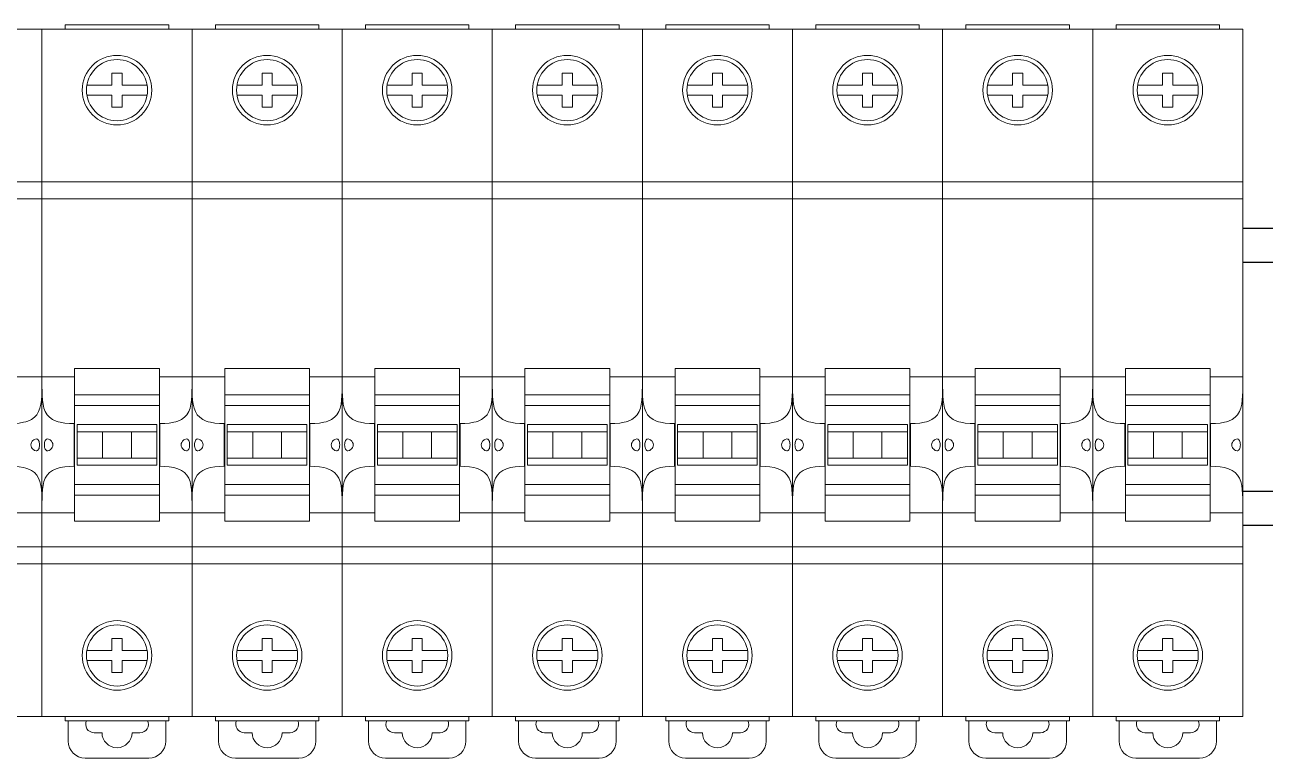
# Model space of a CAD drawing. Header units: millimetres. Extents: x -6000 to 26000, y -6000 to 26000.
# Drawn here: x 124.33 to 144.68, y -4927.49 to -4915.47 of the extents above; entities that cross this region are included whole.
import ezdxf

# ---------------------------------------------------------------- set-up
doc = ezdxf.new("R2010")
doc.units = ezdxf.units.MM
doc.header["$MEASUREMENT"] = 0
doc.layers.add('Чертеж и Рисунок_Ном._пера__21', color=7, linetype='Continuous', lineweight=30)
doc.layers.add('Чертеж и Рисунок_Ном._пера__7', color=7, linetype='Continuous', lineweight=15)

msp = doc.modelspace()

# ---------------------------------------------------------------- linework, layer by layer
at = {"layer": 'Чертеж и Рисунок_Ном._пера__21', "color": 7, "linetype": 'Continuous', "lineweight": 30}
for p, q in [((145.876, -4918.807), (144.312, -4918.807)), ((145.876, -4919.363), (144.312, -4919.363)), ((145.876, -4923.119), (144.312, -4923.119)), ((145.876, -4923.675), (144.312, -4923.675))]:
    msp.add_line(p, q, dxfattribs=at)
at = {"layer": 'Чертеж и Рисунок_Ном._пера__7', "color": 7, "linetype": 'Continuous', "lineweight": 15}
for p, q in [((124.615, -4915.54), (122.153, -4915.54)), ((124.615, -4926.807), (124.615, -4915.54)), ((124.615, -4926.807), (124.615, -4915.54)), ((127.077, -4915.54), (124.615, -4915.54)), ((124.998, -4915.47), (124.998, -4915.54)), ((124.998, -4915.47), (126.695, -4915.47)), ((126.695, -4915.47), (126.695, -4915.54)), ((127.077, -4926.807), (127.077, -4915.54)), ((127.077, -4926.807), (127.077, -4915.54)), ((129.539, -4915.54), (127.077, -4915.54)), ((127.46, -4915.47), (127.46, -4915.54)), ((127.46, -4915.47), (129.157, -4915.47)), ((129.157, -4915.47), (129.157, -4915.54)), ((129.539, -4926.807), (129.539, -4915.54)), ((129.539, -4926.807), (129.539, -4915.54)), ((132.001, -4915.54), (129.539, -4915.54)), ((129.922, -4915.47), (129.922, -4915.54)), ((129.922, -4915.47), (131.619, -4915.47)), ((131.619, -4915.47), (131.619, -4915.54)), ((132.001, -4926.807), (132.001, -4915.54)), ((132.001, -4926.807), (132.001, -4915.54)), ((134.463, -4915.54), (132.001, -4915.54)), ((132.384, -4915.47), (132.384, -4915.54)), ((132.384, -4915.47), (134.081, -4915.47)), ((134.081, -4915.47), (134.081, -4915.54)), ((134.463, -4926.807), (134.463, -4915.54)), ((134.463, -4926.807), (134.463, -4915.54)), ((136.925, -4915.54), (134.463, -4915.54)), ((134.846, -4915.47), (134.846, -4915.54)), ((134.846, -4915.47), (136.543, -4915.47)), ((136.543, -4915.47), (136.543, -4915.54)), ((136.925, -4926.807), (136.925, -4915.54)), ((136.925, -4926.807), (136.925, -4915.54)), ((139.387, -4915.54), (136.925, -4915.54)), ((137.308, -4915.47), (137.308, -4915.54)), ((137.308, -4915.47), (139.005, -4915.47)), ((139.005, -4915.47), (139.005, -4915.54)), ((139.387, -4926.807), (139.387, -4915.54)), ((139.387, -4926.807), (139.387, -4915.54)), ((141.85, -4915.54), (139.387, -4915.54)), ((139.77, -4915.47), (139.77, -4915.54)), ((139.77, -4915.47), (141.467, -4915.47)), ((141.467, -4915.47), (141.467, -4915.54)), ((141.85, -4926.807), (141.85, -4915.54)), ((141.85, -4926.807), (141.85, -4915.54)), ((144.312, -4915.54), (141.85, -4915.54)), ((142.232, -4915.47), (142.232, -4915.54)), ((142.232, -4915.47), (143.929, -4915.47)), ((143.929, -4915.47), (143.929, -4915.54)), ((144.312, -4926.807), (144.312, -4915.54)), ((125.763, -4916.458), (125.763, -4916.263)), ((125.763, -4916.263), (125.93, -4916.263)), ((125.93, -4916.263), (125.93, -4916.458)), ((128.225, -4916.458), (128.225, -4916.263)), ((128.225, -4916.263), (128.392, -4916.263)), ((128.392, -4916.263), (128.392, -4916.458)), ((130.687, -4916.458), (130.687, -4916.263)), ((130.687, -4916.263), (130.854, -4916.263)), ((130.854, -4916.263), (130.854, -4916.458)), ((133.149, -4916.458), (133.149, -4916.263)), ((133.149, -4916.263), (133.316, -4916.263)), ((133.316, -4916.263), (133.316, -4916.458)), ((135.611, -4916.458), (135.611, -4916.263)), ((135.611, -4916.263), (135.778, -4916.263)), ((135.778, -4916.263), (135.778, -4916.458)), ((138.073, -4916.458), (138.073, -4916.263)), ((138.073, -4916.263), (138.24, -4916.263)), ((138.24, -4916.263), (138.24, -4916.458)), ((140.535, -4916.458), (140.535, -4916.263)), ((140.535, -4916.263), (140.702, -4916.263)), ((140.702, -4916.263), (140.702, -4916.458)), ((142.997, -4916.458), (142.997, -4916.263)), ((142.997, -4916.263), (143.164, -4916.263)), ((143.164, -4916.263), (143.164, -4916.458)), ((125.763, -4916.458), (125.352, -4916.458)), ((125.93, -4916.458), (126.34, -4916.458)), ((128.225, -4916.458), (127.814, -4916.458)), ((128.392, -4916.458), (128.802, -4916.458)), ((130.687, -4916.458), (130.276, -4916.458)), ((130.854, -4916.458), (131.264, -4916.458)), ((133.149, -4916.458), (132.739, -4916.458)), ((133.316, -4916.458), (133.726, -4916.458)), ((135.611, -4916.458), (135.201, -4916.458)), ((135.778, -4916.458), (136.188, -4916.458)), ((138.073, -4916.458), (137.663, -4916.458)), ((138.24, -4916.458), (138.65, -4916.458)), ((140.535, -4916.458), (140.125, -4916.458)), ((140.702, -4916.458), (141.112, -4916.458)), ((142.997, -4916.458), (142.587, -4916.458)), ((143.164, -4916.458), (143.574, -4916.458)), ((125.763, -4916.625), (125.352, -4916.625)), ((125.763, -4916.82), (125.763, -4916.625)), ((125.93, -4916.625), (125.93, -4916.82)), ((125.93, -4916.625), (126.34, -4916.625)), ((128.225, -4916.625), (127.814, -4916.625)), ((128.225, -4916.82), (128.225, -4916.625)), ((128.392, -4916.625), (128.392, -4916.82)), ((128.392, -4916.625), (128.802, -4916.625)), ((130.687, -4916.625), (130.276, -4916.625)), ((130.687, -4916.82), (130.687, -4916.625)), ((130.854, -4916.625), (130.854, -4916.82)), ((130.854, -4916.625), (131.264, -4916.625)), ((133.149, -4916.625), (132.739, -4916.625)), ((133.149, -4916.82), (133.149, -4916.625)), ((133.316, -4916.625), (133.316, -4916.82)), ((133.316, -4916.625), (133.726, -4916.625)), ((135.611, -4916.625), (135.201, -4916.625)), ((135.611, -4916.82), (135.611, -4916.625)), ((135.778, -4916.625), (135.778, -4916.82)), ((135.778, -4916.625), (136.188, -4916.625)), ((138.073, -4916.625), (137.663, -4916.625)), ((138.073, -4916.82), (138.073, -4916.625)), ((138.24, -4916.625), (138.24, -4916.82)), ((138.24, -4916.625), (138.65, -4916.625)), ((140.535, -4916.625), (140.125, -4916.625)), ((140.535, -4916.82), (140.535, -4916.625)), ((140.702, -4916.625), (140.702, -4916.82)), ((140.702, -4916.625), (141.112, -4916.625)), ((142.997, -4916.625), (142.587, -4916.625)), ((142.997, -4916.82), (142.997, -4916.625)), ((143.164, -4916.625), (143.164, -4916.82)), ((143.164, -4916.625), (143.574, -4916.625)), ((125.93, -4916.82), (125.763, -4916.82)), ((128.392, -4916.82), (128.225, -4916.82)), ((130.854, -4916.82), (130.687, -4916.82)), ((133.316, -4916.82), (133.149, -4916.82)), ((135.778, -4916.82), (135.611, -4916.82)), ((138.24, -4916.82), (138.073, -4916.82)), ((140.702, -4916.82), (140.535, -4916.82)), ((143.164, -4916.82), (142.997, -4916.82)), ((122.153, -4918.044), (124.615, -4918.044)), ((124.615, -4918.044), (127.077, -4918.044)), ((127.077, -4918.044), (129.539, -4918.044)), ((129.539, -4918.044), (132.001, -4918.044)), ((132.001, -4918.044), (134.463, -4918.044)), ((134.463, -4918.044), (136.925, -4918.044)), ((136.925, -4918.044), (139.387, -4918.044)), ((139.387, -4918.044), (141.85, -4918.044)), ((141.85, -4918.044), (144.312, -4918.044)), ((124.615, -4918.322), (122.153, -4918.322)), ((127.077, -4918.322), (124.615, -4918.322)), ((129.539, -4918.322), (127.077, -4918.322)), ((132.001, -4918.322), (129.539, -4918.322)), ((134.463, -4918.322), (132.001, -4918.322)), ((136.925, -4918.322), (134.463, -4918.322)), ((139.387, -4918.322), (136.925, -4918.322)), ((141.85, -4918.322), (139.387, -4918.322)), ((144.312, -4918.322), (141.85, -4918.322)), ((124.08, -4921.241), (124.615, -4921.241)), ((124.615, -4921.241), (125.151, -4921.241)), ((125.151, -4923.606), (125.151, -4921.103)), ((126.542, -4921.103), (125.151, -4921.103)), ((126.542, -4923.606), (126.542, -4921.103)), ((126.542, -4921.241), (127.077, -4921.241)), ((127.077, -4921.241), (127.613, -4921.241)), ((127.613, -4923.606), (127.613, -4921.103)), ((129.004, -4921.103), (127.613, -4921.103)), ((129.004, -4923.606), (129.004, -4921.103)), ((129.004, -4921.241), (129.539, -4921.241)), ((129.539, -4921.241), (130.075, -4921.241)), ((130.075, -4923.606), (130.075, -4921.103)), ((131.466, -4921.103), (130.075, -4921.103)), ((131.466, -4923.606), (131.466, -4921.103)), ((131.466, -4921.241), (132.001, -4921.241)), ((132.001, -4921.241), (132.537, -4921.241)), ((132.537, -4923.606), (132.537, -4921.103)), ((133.928, -4921.103), (132.537, -4921.103)), ((133.928, -4923.606), (133.928, -4921.103)), ((133.928, -4921.241), (134.463, -4921.241)), ((134.463, -4921.241), (134.999, -4921.241)), ((134.999, -4923.606), (134.999, -4921.103)), ((136.39, -4921.103), (134.999, -4921.103)), ((136.39, -4923.606), (136.39, -4921.103)), ((136.39, -4921.241), (136.925, -4921.241)), ((136.925, -4921.241), (137.461, -4921.241)), ((137.461, -4923.606), (137.461, -4921.103)), ((138.852, -4921.103), (137.461, -4921.103)), ((138.852, -4923.606), (138.852, -4921.103)), ((138.852, -4921.241), (139.387, -4921.241)), ((139.387, -4921.241), (139.923, -4921.241)), ((139.923, -4923.606), (139.923, -4921.103)), ((141.314, -4921.103), (139.923, -4921.103)), ((141.314, -4923.606), (141.314, -4921.103)), ((141.314, -4921.241), (141.85, -4921.241)), ((141.85, -4921.241), (142.385, -4921.241)), ((142.385, -4923.606), (142.385, -4921.103)), ((143.776, -4921.103), (142.385, -4921.103)), ((143.776, -4923.606), (143.776, -4921.103)), ((143.776, -4921.241), (144.312, -4921.241)), ((125.151, -4921.535), (126.542, -4921.535)), ((127.613, -4921.535), (129.004, -4921.535)), ((130.075, -4921.535), (131.466, -4921.535)), ((132.537, -4921.535), (133.928, -4921.535)), ((134.999, -4921.535), (136.39, -4921.535)), ((137.461, -4921.535), (138.852, -4921.535)), ((139.923, -4921.535), (141.314, -4921.535)), ((142.385, -4921.535), (143.776, -4921.535)), ((125.151, -4921.707), (126.542, -4921.707)), ((127.613, -4921.707), (129.004, -4921.707)), ((130.075, -4921.707), (131.466, -4921.707)), ((132.537, -4921.707), (133.928, -4921.707)), ((134.999, -4921.707), (136.39, -4921.707)), ((137.461, -4921.707), (138.852, -4921.707)), ((139.923, -4921.707), (141.314, -4921.707)), ((142.385, -4921.707), (143.776, -4921.707)), ((125.144, -4922.703), (125.144, -4922.006)), ((125.151, -4922.006), (125.144, -4922.006)), ((125.192, -4922.021), (125.192, -4922.139)), ((126.5, -4922.021), (125.192, -4922.021)), ((126.5, -4922.139), (126.5, -4922.021)), ((126.549, -4922.006), (126.542, -4922.006)), ((126.549, -4922.703), (126.549, -4922.006)), ((127.606, -4922.703), (127.606, -4922.006)), ((127.613, -4922.006), (127.606, -4922.006)), ((127.654, -4922.021), (127.654, -4922.139)), ((128.962, -4922.021), (127.654, -4922.021)), ((128.962, -4922.139), (128.962, -4922.021)), ((129.011, -4922.006), (129.004, -4922.006)), ((129.011, -4922.703), (129.011, -4922.006)), ((130.068, -4922.703), (130.068, -4922.006)), ((130.075, -4922.006), (130.068, -4922.006)), ((130.116, -4922.021), (130.116, -4922.139)), ((131.424, -4922.021), (130.116, -4922.021)), ((131.424, -4922.139), (131.424, -4922.021)), ((131.473, -4922.006), (131.466, -4922.006)), ((131.473, -4922.703), (131.473, -4922.006)), ((132.53, -4922.703), (132.53, -4922.006)), ((132.537, -4922.006), (132.53, -4922.006)), ((132.579, -4922.021), (132.579, -4922.139)), ((133.886, -4922.021), (132.579, -4922.021)), ((133.886, -4922.139), (133.886, -4922.021)), ((133.935, -4922.006), (133.928, -4922.006)), ((133.935, -4922.703), (133.935, -4922.006)), ((134.992, -4922.703), (134.992, -4922.006)), ((134.999, -4922.006), (134.992, -4922.006)), ((135.041, -4922.021), (135.041, -4922.139)), ((136.348, -4922.021), (135.041, -4922.021)), ((136.348, -4922.139), (136.348, -4922.021)), ((136.397, -4922.006), (136.39, -4922.006)), ((136.397, -4922.703), (136.397, -4922.006)), ((137.454, -4922.703), (137.454, -4922.006)), ((137.461, -4922.006), (137.454, -4922.006)), ((137.503, -4922.021), (137.503, -4922.139)), ((138.81, -4922.021), (137.503, -4922.021)), ((138.81, -4922.139), (138.81, -4922.021)), ((138.859, -4922.006), (138.852, -4922.006)), ((138.859, -4922.703), (138.859, -4922.006)), ((139.916, -4922.703), (139.916, -4922.006)), ((139.923, -4922.006), (139.916, -4922.006)), ((139.965, -4922.021), (139.965, -4922.139)), ((141.272, -4922.021), (139.965, -4922.021)), ((141.272, -4922.139), (141.272, -4922.021)), ((141.321, -4922.006), (141.314, -4922.006)), ((141.321, -4922.703), (141.321, -4922.006)), ((142.378, -4922.703), (142.378, -4922.006)), ((142.385, -4922.006), (142.378, -4922.006)), ((142.427, -4922.021), (142.427, -4922.139)), ((143.734, -4922.021), (142.427, -4922.021)), ((143.734, -4922.139), (143.734, -4922.021)), ((143.783, -4922.006), (143.776, -4922.006)), ((143.783, -4922.703), (143.783, -4922.006)), ((125.192, -4922.139), (125.192, -4922.688)), ((125.359, -4922.139), (125.192, -4922.139)), ((126.083, -4922.139), (125.359, -4922.139)), ((125.61, -4922.139), (125.61, -4922.57)), ((126.083, -4922.139), (126.082, -4922.57)), ((126.5, -4922.139), (126.083, -4922.139)), ((126.5, -4922.688), (126.5, -4922.139)), ((127.654, -4922.139), (127.654, -4922.688)), ((127.821, -4922.139), (127.654, -4922.139)), ((128.545, -4922.139), (127.821, -4922.139)), ((128.072, -4922.139), (128.072, -4922.57)), ((128.962, -4922.139), (128.545, -4922.139)), ((128.545, -4922.139), (128.545, -4922.57)), ((128.962, -4922.688), (128.962, -4922.139)), ((130.116, -4922.139), (130.116, -4922.688)), ((130.283, -4922.139), (130.116, -4922.139)), ((131.007, -4922.139), (130.283, -4922.139)), ((130.534, -4922.139), (130.534, -4922.57)), ((131.424, -4922.139), (131.007, -4922.139)), ((131.007, -4922.139), (131.007, -4922.57)), ((131.424, -4922.688), (131.424, -4922.139)), ((132.579, -4922.139), (132.579, -4922.688)), ((132.745, -4922.139), (132.579, -4922.139)), ((133.469, -4922.139), (132.745, -4922.139)), ((132.996, -4922.139), (132.996, -4922.57)), ((133.886, -4922.139), (133.469, -4922.139)), ((133.469, -4922.139), (133.469, -4922.57)), ((133.886, -4922.688), (133.886, -4922.139)), ((135.041, -4922.139), (135.041, -4922.688)), ((135.208, -4922.139), (135.041, -4922.139)), ((135.931, -4922.139), (135.208, -4922.139)), ((135.458, -4922.139), (135.458, -4922.57)), ((136.348, -4922.139), (135.931, -4922.139)), ((135.931, -4922.139), (135.931, -4922.57)), ((136.348, -4922.688), (136.348, -4922.139)), ((137.503, -4922.139), (137.503, -4922.688)), ((137.67, -4922.139), (137.503, -4922.139)), ((138.393, -4922.139), (137.67, -4922.139)), ((137.92, -4922.139), (137.92, -4922.57)), ((138.81, -4922.139), (138.393, -4922.139)), ((138.393, -4922.139), (138.393, -4922.57)), ((138.81, -4922.688), (138.81, -4922.139)), ((139.965, -4922.139), (139.965, -4922.688)), ((140.132, -4922.139), (139.965, -4922.139)), ((140.855, -4922.139), (140.132, -4922.139)), ((140.382, -4922.139), (140.382, -4922.57)), ((141.272, -4922.139), (140.855, -4922.139)), ((140.855, -4922.139), (140.855, -4922.57)), ((141.272, -4922.688), (141.272, -4922.139)), ((142.427, -4922.139), (142.427, -4922.688)), ((142.594, -4922.139), (142.427, -4922.139)), ((143.317, -4922.139), (142.594, -4922.139)), ((142.844, -4922.139), (142.844, -4922.57)), ((143.734, -4922.139), (143.317, -4922.139)), ((143.317, -4922.139), (143.317, -4922.57)), ((143.734, -4922.688), (143.734, -4922.139)), ((125.192, -4922.57), (126.5, -4922.57)), ((127.654, -4922.57), (128.962, -4922.57)), ((130.116, -4922.57), (131.424, -4922.57)), ((132.579, -4922.57), (133.886, -4922.57)), ((135.041, -4922.57), (136.348, -4922.57)), ((137.503, -4922.57), (138.81, -4922.57)), ((139.965, -4922.57), (141.272, -4922.57)), ((142.427, -4922.57), (143.734, -4922.57)), ((125.144, -4922.703), (125.151, -4922.703)), ((126.5, -4922.688), (125.192, -4922.688)), ((126.542, -4922.703), (126.549, -4922.703)), ((127.606, -4922.703), (127.613, -4922.703)), ((128.962, -4922.688), (127.654, -4922.688)), ((129.004, -4922.703), (129.011, -4922.703)), ((130.068, -4922.703), (130.075, -4922.703)), ((131.424, -4922.688), (130.116, -4922.688)), ((131.466, -4922.703), (131.473, -4922.703)), ((132.53, -4922.703), (132.537, -4922.703)), ((133.886, -4922.688), (132.579, -4922.688)), ((133.928, -4922.703), (133.935, -4922.703)), ((134.992, -4922.703), (134.999, -4922.703)), ((136.348, -4922.688), (135.041, -4922.688)), ((136.39, -4922.703), (136.397, -4922.703)), ((137.454, -4922.703), (137.461, -4922.703)), ((138.81, -4922.688), (137.503, -4922.688)), ((138.852, -4922.703), (138.859, -4922.703)), ((139.916, -4922.703), (139.923, -4922.703)), ((141.272, -4922.688), (139.965, -4922.688)), ((141.314, -4922.703), (141.321, -4922.703)), ((142.378, -4922.703), (142.385, -4922.703)), ((143.734, -4922.688), (142.427, -4922.688)), ((143.776, -4922.703), (143.783, -4922.703)), ((126.542, -4923.005), (125.151, -4923.005)), ((129.004, -4923.005), (127.613, -4923.005)), ((131.466, -4923.005), (130.075, -4923.005)), ((133.928, -4923.005), (132.537, -4923.005)), ((136.39, -4923.005), (134.999, -4923.005)), ((138.852, -4923.005), (137.461, -4923.005)), ((141.314, -4923.005), (139.923, -4923.005)), ((143.776, -4923.005), (142.385, -4923.005)), ((125.151, -4923.181), (126.542, -4923.181)), ((127.613, -4923.181), (129.004, -4923.181)), ((130.075, -4923.181), (131.466, -4923.181)), ((132.537, -4923.181), (133.928, -4923.181)), ((134.999, -4923.181), (136.39, -4923.181)), ((137.461, -4923.181), (138.852, -4923.181)), ((139.923, -4923.181), (141.314, -4923.181)), ((142.385, -4923.181), (143.776, -4923.181)), ((124.615, -4923.468), (124.08, -4923.468)), ((125.151, -4923.468), (124.615, -4923.468)), ((127.077, -4923.468), (126.542, -4923.468)), ((127.613, -4923.468), (127.077, -4923.468)), ((129.539, -4923.468), (129.004, -4923.468)), ((130.075, -4923.468), (129.539, -4923.468)), ((132.001, -4923.468), (131.466, -4923.468)), ((132.537, -4923.468), (132.001, -4923.468)), ((134.463, -4923.468), (133.928, -4923.468)), ((134.999, -4923.468), (134.463, -4923.468)), ((136.925, -4923.468), (136.39, -4923.468)), ((137.461, -4923.468), (136.925, -4923.468)), ((139.387, -4923.468), (138.852, -4923.468)), ((139.923, -4923.468), (139.387, -4923.468)), ((141.85, -4923.468), (141.314, -4923.468)), ((142.385, -4923.468), (141.85, -4923.468)), ((144.312, -4923.468), (143.776, -4923.468)), ((126.542, -4923.606), (125.151, -4923.606)), ((129.004, -4923.606), (127.613, -4923.606)), ((131.466, -4923.606), (130.075, -4923.606)), ((133.928, -4923.606), (132.537, -4923.606)), ((136.39, -4923.606), (134.999, -4923.606)), ((138.852, -4923.606), (137.461, -4923.606)), ((141.314, -4923.606), (139.923, -4923.606)), ((143.776, -4923.606), (142.385, -4923.606)), ((122.153, -4924.025), (124.615, -4924.025)), ((124.615, -4924.025), (127.077, -4924.025)), ((127.077, -4924.025), (129.539, -4924.025)), ((129.539, -4924.025), (132.001, -4924.025)), ((132.001, -4924.025), (134.463, -4924.025)), ((134.463, -4924.025), (136.925, -4924.025)), ((136.925, -4924.025), (139.387, -4924.025)), ((139.387, -4924.025), (141.85, -4924.025)), ((141.85, -4924.025), (144.312, -4924.025)), ((124.615, -4924.303), (122.153, -4924.303)), ((127.077, -4924.303), (124.615, -4924.303)), ((129.539, -4924.303), (127.077, -4924.303)), ((132.001, -4924.303), (129.539, -4924.303)), ((134.463, -4924.303), (132.001, -4924.303)), ((136.925, -4924.303), (134.463, -4924.303)), ((139.387, -4924.303), (136.925, -4924.303)), ((141.85, -4924.303), (139.387, -4924.303)), ((144.312, -4924.303), (141.85, -4924.303)), ((125.763, -4925.722), (125.352, -4925.722)), ((125.763, -4925.527), (125.93, -4925.527)), ((125.763, -4925.722), (125.763, -4925.527)), ((125.93, -4925.527), (125.93, -4925.722)), ((125.93, -4925.722), (126.34, -4925.722)), ((128.225, -4925.722), (127.814, -4925.722)), ((128.225, -4925.527), (128.392, -4925.527)), ((128.225, -4925.722), (128.225, -4925.527)), ((128.392, -4925.527), (128.392, -4925.722)), ((128.392, -4925.722), (128.802, -4925.722)), ((130.687, -4925.722), (130.276, -4925.722)), ((130.687, -4925.527), (130.854, -4925.527)), ((130.687, -4925.722), (130.687, -4925.527)), ((130.854, -4925.527), (130.854, -4925.722)), ((130.854, -4925.722), (131.264, -4925.722)), ((133.149, -4925.722), (132.739, -4925.722)), ((133.149, -4925.527), (133.316, -4925.527)), ((133.149, -4925.722), (133.149, -4925.527)), ((133.316, -4925.527), (133.316, -4925.722)), ((133.316, -4925.722), (133.726, -4925.722)), ((135.611, -4925.722), (135.201, -4925.722)), ((135.611, -4925.527), (135.778, -4925.527)), ((135.611, -4925.722), (135.611, -4925.527)), ((135.778, -4925.527), (135.778, -4925.722)), ((135.778, -4925.722), (136.188, -4925.722)), ((138.073, -4925.722), (137.663, -4925.722)), ((138.073, -4925.527), (138.24, -4925.527)), ((138.073, -4925.722), (138.073, -4925.527)), ((138.24, -4925.527), (138.24, -4925.722)), ((138.24, -4925.722), (138.65, -4925.722)), ((140.535, -4925.722), (140.125, -4925.722)), ((140.535, -4925.527), (140.702, -4925.527)), ((140.535, -4925.722), (140.535, -4925.527)), ((140.702, -4925.527), (140.702, -4925.722)), ((140.702, -4925.722), (141.112, -4925.722)), ((142.997, -4925.722), (142.587, -4925.722)), ((142.997, -4925.527), (143.164, -4925.527)), ((142.997, -4925.722), (142.997, -4925.527)), ((143.164, -4925.527), (143.164, -4925.722)), ((143.164, -4925.722), (143.574, -4925.722)), ((125.763, -4925.889), (125.352, -4925.889)), ((125.763, -4926.084), (125.763, -4925.889)), ((125.93, -4925.889), (126.34, -4925.889)), ((125.93, -4925.889), (125.93, -4926.084)), ((128.225, -4925.889), (127.814, -4925.889)), ((128.225, -4926.084), (128.225, -4925.889)), ((128.392, -4925.889), (128.802, -4925.889)), ((128.392, -4925.889), (128.392, -4926.084)), ((130.687, -4925.889), (130.276, -4925.889)), ((130.687, -4926.084), (130.687, -4925.889)), ((130.854, -4925.889), (131.264, -4925.889)), ((130.854, -4925.889), (130.854, -4926.084)), ((133.149, -4925.889), (132.739, -4925.889)), ((133.149, -4926.084), (133.149, -4925.889)), ((133.316, -4925.889), (133.726, -4925.889)), ((133.316, -4925.889), (133.316, -4926.084)), ((135.611, -4925.889), (135.201, -4925.889)), ((135.611, -4926.084), (135.611, -4925.889)), ((135.778, -4925.889), (136.188, -4925.889)), ((135.778, -4925.889), (135.778, -4926.084)), ((138.073, -4925.889), (137.663, -4925.889)), ((138.073, -4926.084), (138.073, -4925.889)), ((138.24, -4925.889), (138.65, -4925.889)), ((138.24, -4925.889), (138.24, -4926.084)), ((140.535, -4925.889), (140.125, -4925.889)), ((140.535, -4926.084), (140.535, -4925.889)), ((140.702, -4925.889), (141.112, -4925.889)), ((140.702, -4925.889), (140.702, -4926.084)), ((142.997, -4925.889), (142.587, -4925.889)), ((142.997, -4926.084), (142.997, -4925.889)), ((143.164, -4925.889), (143.574, -4925.889)), ((143.164, -4925.889), (143.164, -4926.084)), ((125.93, -4926.084), (125.763, -4926.084)), ((128.392, -4926.084), (128.225, -4926.084)), ((130.854, -4926.084), (130.687, -4926.084)), ((133.316, -4926.084), (133.149, -4926.084)), ((135.778, -4926.084), (135.611, -4926.084)), ((138.24, -4926.084), (138.073, -4926.084)), ((140.702, -4926.084), (140.535, -4926.084)), ((143.164, -4926.084), (142.997, -4926.084)), ((124.615, -4926.807), (122.153, -4926.807)), ((127.077, -4926.807), (124.615, -4926.807)), ((124.998, -4926.877), (124.998, -4926.807)), ((126.695, -4926.877), (124.998, -4926.877)), ((125.046, -4926.877), (125.046, -4927.21)), ((126.646, -4927.21), (126.646, -4926.877)), ((126.695, -4926.877), (126.695, -4926.807)), ((129.539, -4926.807), (127.077, -4926.807)), ((127.46, -4926.877), (127.46, -4926.807)), ((129.157, -4926.877), (127.46, -4926.877)), ((127.508, -4926.877), (127.508, -4927.21)), ((129.108, -4927.21), (129.108, -4926.877)), ((129.157, -4926.877), (129.157, -4926.807)), ((132.001, -4926.807), (129.539, -4926.807)), ((129.922, -4926.877), (129.922, -4926.807)), ((131.619, -4926.877), (129.922, -4926.877)), ((129.97, -4926.877), (129.97, -4927.21)), ((131.57, -4927.21), (131.57, -4926.877)), ((131.619, -4926.877), (131.619, -4926.807)), ((134.463, -4926.807), (132.001, -4926.807)), ((132.384, -4926.877), (132.384, -4926.807)), ((134.081, -4926.877), (132.384, -4926.877)), ((132.432, -4926.877), (132.432, -4927.21)), ((134.032, -4927.21), (134.032, -4926.877)), ((134.081, -4926.877), (134.081, -4926.807)), ((136.925, -4926.807), (134.463, -4926.807)), ((134.846, -4926.877), (134.846, -4926.807)), ((136.543, -4926.877), (134.846, -4926.877)), ((134.895, -4926.877), (134.895, -4927.21)), ((136.494, -4927.21), (136.494, -4926.877)), ((136.543, -4926.877), (136.543, -4926.807)), ((139.387, -4926.807), (136.925, -4926.807)), ((137.308, -4926.877), (137.308, -4926.807)), ((139.005, -4926.877), (137.308, -4926.877)), ((137.357, -4926.877), (137.357, -4927.21)), ((138.956, -4927.21), (138.956, -4926.877)), ((139.005, -4926.877), (139.005, -4926.807)), ((141.85, -4926.807), (139.387, -4926.807)), ((139.77, -4926.877), (139.77, -4926.807)), ((141.467, -4926.877), (139.77, -4926.877)), ((139.819, -4926.877), (139.819, -4927.21)), ((141.418, -4927.21), (141.418, -4926.877)), ((141.467, -4926.877), (141.467, -4926.807)), ((144.312, -4926.807), (141.85, -4926.807)), ((142.232, -4926.877), (142.232, -4926.807)), ((143.929, -4926.877), (142.232, -4926.877)), ((142.281, -4926.877), (142.281, -4927.21)), ((143.88, -4927.21), (143.88, -4926.877)), ((143.929, -4926.877), (143.929, -4926.807)), ((125.6, -4927.071), (125.471, -4927.071)), ((126.222, -4927.071), (126.092, -4927.071)), ((128.062, -4927.071), (127.933, -4927.071)), ((128.684, -4927.071), (128.554, -4927.071)), ((130.524, -4927.071), (130.395, -4927.071)), ((131.146, -4927.071), (131.016, -4927.071)), ((132.986, -4927.071), (132.857, -4927.071)), ((133.608, -4927.071), (133.478, -4927.071)), ((135.448, -4927.071), (135.319, -4927.071)), ((136.07, -4927.071), (135.94, -4927.071)), ((137.91, -4927.071), (137.781, -4927.071)), ((138.532, -4927.071), (138.403, -4927.071)), ((140.372, -4927.071), (140.243, -4927.071)), ((140.994, -4927.071), (140.865, -4927.071)), ((142.835, -4927.071), (142.705, -4927.071)), ((143.456, -4927.071), (143.327, -4927.071)), ((125.324, -4927.489), (126.368, -4927.489)), ((127.787, -4927.489), (128.83, -4927.489)), ((130.249, -4927.489), (131.292, -4927.489)), ((132.711, -4927.489), (133.754, -4927.489)), ((135.173, -4927.489), (136.216, -4927.489)), ((137.635, -4927.489), (138.678, -4927.489)), ((140.097, -4927.489), (141.14, -4927.489)), ((142.559, -4927.489), (143.602, -4927.489))]:
    msp.add_line(p, q, dxfattribs=at)
at = {"layer": 'Чертеж и Рисунок_Ном._пера__7', "color": 7, "linetype": 'Continuous', "lineweight": 15, "flags": 128}
for points in [[(124.615, -4921.241), (124.615, -4921.399), (124.614, -4921.475), (124.611, -4921.55), (124.606, -4921.621), (124.597, -4921.689), (124.582, -4921.752), (124.56, -4921.809), (124.53, -4921.86), (124.49, -4921.902), (124.441, -4921.937), (124.382, -4921.964), (124.349, -4921.974), (124.315, -4921.983), (124.242, -4921.996), (124.165, -4922.003), (124.086, -4922.006)], [(125.144, -4922.006), (125.065, -4922.003), (124.988, -4921.996), (124.915, -4921.983), (124.881, -4921.974), (124.848, -4921.964), (124.79, -4921.937), (124.74, -4921.902), (124.7, -4921.86), (124.67, -4921.809), (124.648, -4921.752), (124.633, -4921.689), (124.624, -4921.621), (124.619, -4921.55), (124.616, -4921.475), (124.615, -4921.399), (124.615, -4921.241)], [(127.077, -4921.241), (127.077, -4921.399), (127.076, -4921.475), (127.073, -4921.55), (127.068, -4921.621), (127.059, -4921.689), (127.044, -4921.752), (127.022, -4921.809), (126.992, -4921.86), (126.952, -4921.902), (126.903, -4921.937), (126.844, -4921.964), (126.811, -4921.974), (126.777, -4921.983), (126.704, -4921.996), (126.628, -4922.003), (126.549, -4922.006)], [(127.606, -4922.006), (127.527, -4922.003), (127.45, -4921.996), (127.377, -4921.983), (127.343, -4921.974), (127.31, -4921.964), (127.252, -4921.937), (127.202, -4921.902), (127.162, -4921.86), (127.132, -4921.809), (127.11, -4921.752), (127.096, -4921.689), (127.086, -4921.621), (127.081, -4921.55), (127.078, -4921.475), (127.077, -4921.399), (127.077, -4921.241)], [(129.539, -4921.241), (129.539, -4921.399), (129.538, -4921.475), (129.535, -4921.55), (129.53, -4921.621), (129.521, -4921.689), (129.506, -4921.752), (129.484, -4921.809), (129.454, -4921.86), (129.414, -4921.902), (129.365, -4921.937), (129.306, -4921.964), (129.274, -4921.974), (129.239, -4921.983), (129.167, -4921.996), (129.09, -4922.003), (129.011, -4922.006)], [(130.068, -4922.006), (129.989, -4922.003), (129.912, -4921.996), (129.839, -4921.983), (129.805, -4921.974), (129.772, -4921.964), (129.714, -4921.937), (129.664, -4921.902), (129.624, -4921.86), (129.594, -4921.809), (129.572, -4921.752), (129.558, -4921.689), (129.548, -4921.621), (129.543, -4921.55), (129.541, -4921.475), (129.539, -4921.399), (129.539, -4921.241)], [(132.001, -4921.241), (132.001, -4921.399), (132, -4921.475), (131.997, -4921.55), (131.992, -4921.621), (131.983, -4921.689), (131.968, -4921.752), (131.946, -4921.809), (131.916, -4921.86), (131.876, -4921.902), (131.827, -4921.937), (131.768, -4921.964), (131.736, -4921.974), (131.701, -4921.983), (131.629, -4921.996), (131.552, -4922.003), (131.473, -4922.006)], [(132.53, -4922.006), (132.451, -4922.003), (132.374, -4921.996), (132.301, -4921.983), (132.267, -4921.974), (132.234, -4921.964), (132.176, -4921.937), (132.126, -4921.902), (132.086, -4921.86), (132.056, -4921.809), (132.034, -4921.752), (132.02, -4921.689), (132.01, -4921.621), (132.005, -4921.55), (132.003, -4921.475), (132.002, -4921.399), (132.001, -4921.241)], [(134.463, -4921.241), (134.463, -4921.399), (134.462, -4921.475), (134.459, -4921.55), (134.454, -4921.621), (134.445, -4921.689), (134.43, -4921.752), (134.409, -4921.809), (134.378, -4921.86), (134.338, -4921.902), (134.289, -4921.937), (134.23, -4921.964), (134.198, -4921.974), (134.163, -4921.983), (134.091, -4921.996), (134.014, -4922.003), (133.935, -4922.006)], [(134.992, -4922.006), (134.913, -4922.003), (134.836, -4921.996), (134.763, -4921.983), (134.729, -4921.974), (134.697, -4921.964), (134.638, -4921.937), (134.588, -4921.902), (134.548, -4921.86), (134.518, -4921.809), (134.496, -4921.752), (134.482, -4921.689), (134.472, -4921.621), (134.467, -4921.55), (134.465, -4921.475), (134.464, -4921.399), (134.463, -4921.241)], [(136.925, -4921.241), (136.925, -4921.399), (136.924, -4921.475), (136.922, -4921.55), (136.916, -4921.621), (136.907, -4921.689), (136.892, -4921.752), (136.871, -4921.809), (136.84, -4921.86), (136.801, -4921.902), (136.751, -4921.937), (136.692, -4921.964), (136.66, -4921.974), (136.626, -4921.983), (136.553, -4921.996), (136.476, -4922.003), (136.397, -4922.006)], [(137.454, -4922.006), (137.375, -4922.003), (137.298, -4921.996), (137.225, -4921.983), (137.191, -4921.974), (137.159, -4921.964), (137.1, -4921.937), (137.05, -4921.902), (137.011, -4921.86), (136.98, -4921.809), (136.958, -4921.752), (136.944, -4921.689), (136.935, -4921.621), (136.929, -4921.55), (136.927, -4921.475), (136.926, -4921.399), (136.925, -4921.241)], [(139.387, -4921.241), (139.387, -4921.399), (139.386, -4921.475), (139.384, -4921.55), (139.378, -4921.621), (139.369, -4921.689), (139.354, -4921.752), (139.333, -4921.809), (139.302, -4921.86), (139.263, -4921.902), (139.213, -4921.937), (139.154, -4921.964), (139.122, -4921.974), (139.088, -4921.983), (139.015, -4921.996), (138.938, -4922.003), (138.859, -4922.006)], [(139.916, -4922.006), (139.837, -4922.003), (139.76, -4921.996), (139.687, -4921.983), (139.653, -4921.974), (139.621, -4921.964), (139.562, -4921.937), (139.512, -4921.902), (139.473, -4921.86), (139.442, -4921.809), (139.421, -4921.752), (139.406, -4921.689), (139.397, -4921.621), (139.391, -4921.55), (139.389, -4921.475), (139.388, -4921.399), (139.387, -4921.241)], [(141.85, -4921.241), (141.849, -4921.399), (141.848, -4921.475), (141.846, -4921.55), (141.84, -4921.621), (141.831, -4921.689), (141.816, -4921.752), (141.795, -4921.809), (141.764, -4921.86), (141.725, -4921.902), (141.675, -4921.937), (141.616, -4921.964), (141.584, -4921.974), (141.55, -4921.983), (141.477, -4921.996), (141.4, -4922.003), (141.321, -4922.006)], [(142.378, -4922.006), (142.299, -4922.003), (142.222, -4921.996), (142.149, -4921.983), (142.115, -4921.974), (142.083, -4921.964), (142.024, -4921.937), (141.974, -4921.902), (141.935, -4921.86), (141.904, -4921.809), (141.883, -4921.752), (141.868, -4921.689), (141.859, -4921.621), (141.853, -4921.55), (141.851, -4921.475), (141.85, -4921.399), (141.85, -4921.241)], [(144.312, -4921.241), (144.311, -4921.399), (144.31, -4921.475), (144.308, -4921.55), (144.302, -4921.621), (144.293, -4921.689), (144.279, -4921.752), (144.257, -4921.809), (144.227, -4921.86), (144.187, -4921.902), (144.137, -4921.937), (144.078, -4921.964), (144.046, -4921.974), (144.012, -4921.983), (143.939, -4921.996), (143.862, -4922.003), (143.783, -4922.006)], [(124.435, -4922.354), (124.438, -4922.333), (124.445, -4922.313), (124.456, -4922.296), (124.468, -4922.282), (124.482, -4922.272), (124.495, -4922.264), (124.522, -4922.257)], [(124.522, -4922.257), (124.533, -4922.259), (124.543, -4922.263), (124.553, -4922.271), (124.56, -4922.283), (124.567, -4922.297), (124.571, -4922.315), (124.574, -4922.334), (124.575, -4922.354)], [(124.656, -4922.354), (124.656, -4922.334), (124.659, -4922.315), (124.664, -4922.297), (124.67, -4922.283), (124.678, -4922.271), (124.687, -4922.263), (124.697, -4922.259), (124.709, -4922.257)], [(124.709, -4922.257), (124.735, -4922.264), (124.749, -4922.272), (124.762, -4922.282), (124.774, -4922.296), (124.785, -4922.313), (124.792, -4922.333), (124.795, -4922.354)], [(126.897, -4922.354), (126.9, -4922.333), (126.907, -4922.313), (126.918, -4922.296), (126.93, -4922.282), (126.944, -4922.272), (126.957, -4922.264), (126.984, -4922.257)], [(126.984, -4922.257), (126.995, -4922.259), (127.005, -4922.263), (127.015, -4922.271), (127.022, -4922.283), (127.029, -4922.297), (127.033, -4922.315), (127.036, -4922.334), (127.037, -4922.354)], [(127.118, -4922.354), (127.118, -4922.334), (127.121, -4922.315), (127.126, -4922.297), (127.132, -4922.283), (127.14, -4922.271), (127.149, -4922.263), (127.159, -4922.259), (127.171, -4922.257)], [(127.171, -4922.257), (127.197, -4922.264), (127.211, -4922.272), (127.224, -4922.282), (127.236, -4922.296), (127.247, -4922.313), (127.254, -4922.333), (127.257, -4922.354)], [(129.359, -4922.354), (129.362, -4922.333), (129.369, -4922.313), (129.38, -4922.296), (129.392, -4922.282), (129.406, -4922.272), (129.419, -4922.264), (129.446, -4922.257)], [(129.446, -4922.257), (129.457, -4922.259), (129.467, -4922.263), (129.477, -4922.271), (129.484, -4922.283), (129.491, -4922.297), (129.495, -4922.315), (129.498, -4922.334), (129.499, -4922.354)], [(129.58, -4922.354), (129.581, -4922.334), (129.583, -4922.315), (129.588, -4922.297), (129.594, -4922.283), (129.602, -4922.271), (129.611, -4922.263), (129.621, -4922.259), (129.633, -4922.257)], [(129.633, -4922.257), (129.659, -4922.264), (129.673, -4922.272), (129.686, -4922.282), (129.698, -4922.296), (129.709, -4922.313), (129.717, -4922.333), (129.719, -4922.354)], [(131.821, -4922.354), (131.824, -4922.333), (131.832, -4922.313), (131.842, -4922.296), (131.855, -4922.282), (131.868, -4922.272), (131.881, -4922.264), (131.908, -4922.257)], [(131.908, -4922.257), (131.919, -4922.259), (131.93, -4922.263), (131.939, -4922.271), (131.947, -4922.283), (131.953, -4922.297), (131.957, -4922.315), (131.96, -4922.334), (131.961, -4922.354)], [(132.042, -4922.354), (132.043, -4922.334), (132.045, -4922.315), (132.05, -4922.297), (132.056, -4922.283), (132.064, -4922.271), (132.073, -4922.263), (132.083, -4922.259), (132.095, -4922.257)], [(132.095, -4922.257), (132.121, -4922.264), (132.135, -4922.272), (132.148, -4922.282), (132.16, -4922.296), (132.171, -4922.313), (132.179, -4922.333), (132.181, -4922.354)], [(134.283, -4922.354), (134.286, -4922.333), (134.294, -4922.313), (134.304, -4922.296), (134.317, -4922.282), (134.33, -4922.272), (134.343, -4922.264), (134.37, -4922.257)], [(134.37, -4922.257), (134.381, -4922.259), (134.392, -4922.263), (134.401, -4922.271), (134.409, -4922.283), (134.415, -4922.297), (134.419, -4922.315), (134.422, -4922.334), (134.423, -4922.354)], [(134.504, -4922.354), (134.505, -4922.334), (134.507, -4922.315), (134.512, -4922.297), (134.518, -4922.283), (134.526, -4922.271), (134.535, -4922.263), (134.546, -4922.259), (134.557, -4922.257)], [(134.557, -4922.257), (134.583, -4922.264), (134.597, -4922.272), (134.61, -4922.282), (134.622, -4922.296), (134.633, -4922.313), (134.641, -4922.333), (134.644, -4922.354)], [(136.745, -4922.354), (136.748, -4922.333), (136.756, -4922.313), (136.766, -4922.296), (136.779, -4922.282), (136.792, -4922.272), (136.805, -4922.264), (136.832, -4922.257)], [(136.832, -4922.257), (136.843, -4922.259), (136.854, -4922.263), (136.863, -4922.271), (136.871, -4922.283), (136.877, -4922.297), (136.881, -4922.315), (136.884, -4922.334), (136.885, -4922.354)], [(136.966, -4922.354), (136.967, -4922.334), (136.969, -4922.315), (136.974, -4922.297), (136.98, -4922.283), (136.988, -4922.271), (136.997, -4922.263), (137.008, -4922.259), (137.019, -4922.257)], [(137.019, -4922.257), (137.045, -4922.264), (137.059, -4922.272), (137.072, -4922.282), (137.085, -4922.296), (137.095, -4922.313), (137.103, -4922.333), (137.106, -4922.354)], [(139.207, -4922.354), (139.21, -4922.333), (139.218, -4922.313), (139.228, -4922.296), (139.241, -4922.282), (139.254, -4922.272), (139.268, -4922.264), (139.294, -4922.257)], [(139.294, -4922.257), (139.305, -4922.259), (139.316, -4922.263), (139.325, -4922.271), (139.333, -4922.283), (139.339, -4922.297), (139.343, -4922.315), (139.346, -4922.334), (139.347, -4922.354)], [(139.428, -4922.354), (139.429, -4922.334), (139.432, -4922.315), (139.436, -4922.297), (139.442, -4922.283), (139.45, -4922.271), (139.459, -4922.263), (139.47, -4922.259), (139.481, -4922.257)], [(139.481, -4922.257), (139.507, -4922.264), (139.521, -4922.272), (139.534, -4922.282), (139.547, -4922.296), (139.557, -4922.313), (139.565, -4922.333), (139.568, -4922.354)], [(141.669, -4922.354), (141.672, -4922.333), (141.68, -4922.313), (141.69, -4922.296), (141.703, -4922.282), (141.716, -4922.272), (141.73, -4922.264), (141.756, -4922.257)], [(141.756, -4922.257), (141.767, -4922.259), (141.778, -4922.263), (141.787, -4922.271), (141.795, -4922.283), (141.801, -4922.297), (141.806, -4922.315), (141.808, -4922.334), (141.809, -4922.354)], [(141.89, -4922.354), (141.891, -4922.334), (141.894, -4922.315), (141.898, -4922.297), (141.904, -4922.283), (141.912, -4922.271), (141.921, -4922.263), (141.932, -4922.259), (141.943, -4922.257)], [(141.943, -4922.257), (141.969, -4922.264), (141.983, -4922.272), (141.996, -4922.282), (142.009, -4922.296), (142.019, -4922.313), (142.027, -4922.333), (142.03, -4922.354)], [(144.131, -4922.354), (144.134, -4922.333), (144.142, -4922.313), (144.153, -4922.296), (144.165, -4922.282), (144.178, -4922.272), (144.192, -4922.264), (144.218, -4922.257)], [(144.218, -4922.257), (144.229, -4922.259), (144.24, -4922.263), (144.249, -4922.271), (144.257, -4922.283), (144.263, -4922.297), (144.268, -4922.315), (144.27, -4922.334), (144.271, -4922.354)], [(124.522, -4922.452), (124.495, -4922.445), (124.482, -4922.437), (124.468, -4922.427), (124.456, -4922.413), (124.445, -4922.396), (124.438, -4922.376), (124.435, -4922.354)], [(124.575, -4922.354), (124.574, -4922.375), (124.571, -4922.394), (124.567, -4922.412), (124.56, -4922.426), (124.553, -4922.438), (124.543, -4922.446), (124.533, -4922.45), (124.522, -4922.452)], [(124.709, -4922.452), (124.697, -4922.45), (124.687, -4922.446), (124.678, -4922.438), (124.67, -4922.426), (124.664, -4922.412), (124.659, -4922.394), (124.656, -4922.375), (124.656, -4922.354)], [(124.795, -4922.354), (124.792, -4922.376), (124.785, -4922.396), (124.774, -4922.413), (124.762, -4922.427), (124.749, -4922.437), (124.735, -4922.445), (124.709, -4922.452)], [(126.984, -4922.452), (126.957, -4922.445), (126.944, -4922.437), (126.93, -4922.427), (126.918, -4922.413), (126.907, -4922.396), (126.9, -4922.376), (126.897, -4922.354)], [(127.037, -4922.354), (127.036, -4922.375), (127.033, -4922.394), (127.029, -4922.412), (127.022, -4922.426), (127.015, -4922.438), (127.005, -4922.446), (126.995, -4922.45), (126.984, -4922.452)], [(127.171, -4922.452), (127.159, -4922.45), (127.149, -4922.446), (127.14, -4922.438), (127.132, -4922.426), (127.126, -4922.412), (127.121, -4922.394), (127.118, -4922.375), (127.118, -4922.354)], [(127.257, -4922.354), (127.254, -4922.376), (127.247, -4922.396), (127.236, -4922.413), (127.224, -4922.427), (127.211, -4922.437), (127.197, -4922.445), (127.171, -4922.452)], [(129.446, -4922.452), (129.419, -4922.445), (129.406, -4922.437), (129.392, -4922.427), (129.38, -4922.413), (129.369, -4922.396), (129.362, -4922.376), (129.359, -4922.354)], [(129.499, -4922.354), (129.498, -4922.375), (129.495, -4922.394), (129.491, -4922.412), (129.484, -4922.426), (129.477, -4922.438), (129.467, -4922.446), (129.457, -4922.45), (129.446, -4922.452)], [(129.633, -4922.452), (129.621, -4922.45), (129.611, -4922.446), (129.602, -4922.438), (129.594, -4922.426), (129.588, -4922.412), (129.583, -4922.394), (129.581, -4922.375), (129.58, -4922.354)], [(129.719, -4922.354), (129.717, -4922.376), (129.709, -4922.396), (129.698, -4922.413), (129.686, -4922.427), (129.673, -4922.437), (129.659, -4922.445), (129.633, -4922.452)], [(131.908, -4922.452), (131.881, -4922.445), (131.868, -4922.437), (131.855, -4922.427), (131.842, -4922.413), (131.832, -4922.396), (131.824, -4922.376), (131.821, -4922.354)], [(131.961, -4922.354), (131.96, -4922.375), (131.957, -4922.394), (131.953, -4922.412), (131.947, -4922.426), (131.939, -4922.438), (131.93, -4922.446), (131.919, -4922.45), (131.908, -4922.452)], [(132.095, -4922.452), (132.083, -4922.45), (132.073, -4922.446), (132.064, -4922.438), (132.056, -4922.426), (132.05, -4922.412), (132.045, -4922.394), (132.043, -4922.375), (132.042, -4922.354)], [(132.181, -4922.354), (132.179, -4922.376), (132.171, -4922.396), (132.16, -4922.413), (132.148, -4922.427), (132.135, -4922.437), (132.121, -4922.445), (132.095, -4922.452)], [(134.37, -4922.452), (134.343, -4922.445), (134.33, -4922.437), (134.317, -4922.427), (134.304, -4922.413), (134.294, -4922.396), (134.286, -4922.376), (134.283, -4922.354)], [(134.423, -4922.354), (134.422, -4922.375), (134.419, -4922.394), (134.415, -4922.412), (134.409, -4922.426), (134.401, -4922.438), (134.392, -4922.446), (134.381, -4922.45), (134.37, -4922.452)], [(134.557, -4922.452), (134.546, -4922.45), (134.535, -4922.446), (134.526, -4922.438), (134.518, -4922.426), (134.512, -4922.412), (134.507, -4922.394), (134.505, -4922.375), (134.504, -4922.354)], [(134.644, -4922.354), (134.641, -4922.376), (134.633, -4922.396), (134.622, -4922.413), (134.61, -4922.427), (134.597, -4922.437), (134.583, -4922.445), (134.557, -4922.452)], [(136.832, -4922.452), (136.805, -4922.445), (136.792, -4922.437), (136.779, -4922.427), (136.766, -4922.413), (136.756, -4922.396), (136.748, -4922.376), (136.745, -4922.354)], [(136.885, -4922.354), (136.884, -4922.375), (136.881, -4922.394), (136.877, -4922.412), (136.871, -4922.426), (136.863, -4922.438), (136.854, -4922.446), (136.843, -4922.45), (136.832, -4922.452)], [(137.019, -4922.452), (137.008, -4922.45), (136.997, -4922.446), (136.988, -4922.438), (136.98, -4922.426), (136.974, -4922.412), (136.969, -4922.394), (136.967, -4922.375), (136.966, -4922.354)], [(137.106, -4922.354), (137.103, -4922.376), (137.095, -4922.396), (137.085, -4922.413), (137.072, -4922.427), (137.059, -4922.437), (137.045, -4922.445), (137.019, -4922.452)], [(139.294, -4922.452), (139.268, -4922.445), (139.254, -4922.437), (139.241, -4922.427), (139.228, -4922.413), (139.218, -4922.396), (139.21, -4922.376), (139.207, -4922.354)], [(139.347, -4922.354), (139.346, -4922.375), (139.343, -4922.394), (139.339, -4922.412), (139.333, -4922.426), (139.325, -4922.438), (139.316, -4922.446), (139.305, -4922.45), (139.294, -4922.452)], [(139.481, -4922.452), (139.47, -4922.45), (139.459, -4922.446), (139.45, -4922.438), (139.442, -4922.426), (139.436, -4922.412), (139.432, -4922.394), (139.429, -4922.375), (139.428, -4922.354)], [(139.568, -4922.354), (139.565, -4922.376), (139.557, -4922.396), (139.547, -4922.413), (139.534, -4922.427), (139.521, -4922.437), (139.507, -4922.445), (139.481, -4922.452)], [(141.756, -4922.452), (141.73, -4922.445), (141.716, -4922.437), (141.703, -4922.427), (141.69, -4922.413), (141.68, -4922.396), (141.672, -4922.376), (141.669, -4922.354)], [(141.809, -4922.354), (141.808, -4922.375), (141.806, -4922.394), (141.801, -4922.412), (141.795, -4922.426), (141.787, -4922.438), (141.778, -4922.446), (141.767, -4922.45), (141.756, -4922.452)], [(141.943, -4922.452), (141.932, -4922.45), (141.921, -4922.446), (141.912, -4922.438), (141.904, -4922.426), (141.898, -4922.412), (141.894, -4922.394), (141.891, -4922.375), (141.89, -4922.354)], [(142.03, -4922.354), (142.027, -4922.376), (142.019, -4922.396), (142.009, -4922.413), (141.996, -4922.427), (141.983, -4922.437), (141.969, -4922.445), (141.943, -4922.452)], [(144.218, -4922.452), (144.192, -4922.445), (144.178, -4922.437), (144.165, -4922.427), (144.153, -4922.413), (144.142, -4922.396), (144.134, -4922.376), (144.131, -4922.354)], [(144.271, -4922.354), (144.27, -4922.375), (144.268, -4922.394), (144.263, -4922.412), (144.257, -4922.426), (144.249, -4922.438), (144.24, -4922.446), (144.229, -4922.45), (144.218, -4922.452)], [(124.086, -4922.703), (124.165, -4922.706), (124.242, -4922.713), (124.315, -4922.726), (124.349, -4922.735), (124.382, -4922.745), (124.441, -4922.772), (124.49, -4922.807), (124.53, -4922.849), (124.56, -4922.9), (124.582, -4922.957), (124.597, -4923.02), (124.606, -4923.088), (124.611, -4923.159), (124.614, -4923.234), (124.615, -4923.31), (124.615, -4923.468)], [(124.615, -4923.468), (124.615, -4923.31), (124.616, -4923.234), (124.619, -4923.159), (124.624, -4923.088), (124.633, -4923.02), (124.648, -4922.957), (124.67, -4922.9), (124.7, -4922.849), (124.74, -4922.807), (124.79, -4922.772), (124.848, -4922.745), (124.881, -4922.735), (124.915, -4922.726), (124.988, -4922.713), (125.065, -4922.706), (125.144, -4922.703)], [(126.549, -4922.703), (126.628, -4922.706), (126.704, -4922.713), (126.777, -4922.726), (126.811, -4922.735), (126.844, -4922.745), (126.903, -4922.772), (126.952, -4922.807), (126.992, -4922.849), (127.022, -4922.9), (127.044, -4922.957), (127.059, -4923.02), (127.068, -4923.088), (127.073, -4923.159), (127.076, -4923.234), (127.077, -4923.31), (127.077, -4923.468)], [(127.077, -4923.468), (127.077, -4923.31), (127.078, -4923.234), (127.081, -4923.159), (127.086, -4923.088), (127.096, -4923.02), (127.11, -4922.957), (127.132, -4922.9), (127.162, -4922.849), (127.202, -4922.807), (127.252, -4922.772), (127.31, -4922.745), (127.343, -4922.735), (127.377, -4922.726), (127.45, -4922.713), (127.527, -4922.706), (127.606, -4922.703)], [(129.011, -4922.703), (129.09, -4922.706), (129.167, -4922.713), (129.239, -4922.726), (129.274, -4922.735), (129.306, -4922.745), (129.365, -4922.772), (129.414, -4922.807), (129.454, -4922.849), (129.484, -4922.9), (129.506, -4922.957), (129.521, -4923.02), (129.53, -4923.088), (129.535, -4923.159), (129.538, -4923.234), (129.539, -4923.31), (129.539, -4923.468)], [(129.539, -4923.468), (129.539, -4923.31), (129.541, -4923.234), (129.543, -4923.159), (129.548, -4923.088), (129.558, -4923.02), (129.572, -4922.957), (129.594, -4922.9), (129.624, -4922.849), (129.664, -4922.807), (129.714, -4922.772), (129.772, -4922.745), (129.805, -4922.735), (129.839, -4922.726), (129.912, -4922.713), (129.989, -4922.706), (130.068, -4922.703)], [(131.473, -4922.703), (131.552, -4922.706), (131.629, -4922.713), (131.701, -4922.726), (131.736, -4922.735), (131.768, -4922.745), (131.827, -4922.772), (131.876, -4922.807), (131.916, -4922.849), (131.946, -4922.9), (131.968, -4922.957), (131.983, -4923.02), (131.992, -4923.088), (131.997, -4923.159), (132, -4923.234), (132.001, -4923.31), (132.001, -4923.468)], [(132.001, -4923.468), (132.002, -4923.31), (132.003, -4923.234), (132.005, -4923.159), (132.01, -4923.088), (132.02, -4923.02), (132.034, -4922.957), (132.056, -4922.9), (132.086, -4922.849), (132.126, -4922.807), (132.176, -4922.772), (132.234, -4922.745), (132.267, -4922.735), (132.301, -4922.726), (132.374, -4922.713), (132.451, -4922.706), (132.53, -4922.703)], [(133.935, -4922.703), (134.014, -4922.706), (134.091, -4922.713), (134.163, -4922.726), (134.198, -4922.735), (134.23, -4922.745), (134.289, -4922.772), (134.338, -4922.807), (134.378, -4922.849), (134.409, -4922.9), (134.43, -4922.957), (134.445, -4923.02), (134.454, -4923.088), (134.459, -4923.159), (134.462, -4923.234), (134.463, -4923.31), (134.463, -4923.468)], [(134.463, -4923.468), (134.464, -4923.31), (134.465, -4923.234), (134.467, -4923.159), (134.472, -4923.088), (134.482, -4923.02), (134.496, -4922.957), (134.518, -4922.9), (134.548, -4922.849), (134.588, -4922.807), (134.638, -4922.772), (134.697, -4922.745), (134.729, -4922.735), (134.763, -4922.726), (134.836, -4922.713), (134.913, -4922.706), (134.992, -4922.703)], [(136.397, -4922.703), (136.476, -4922.706), (136.553, -4922.713), (136.626, -4922.726), (136.66, -4922.735), (136.692, -4922.745), (136.751, -4922.772), (136.801, -4922.807), (136.84, -4922.849), (136.871, -4922.9), (136.892, -4922.957), (136.907, -4923.02), (136.916, -4923.088), (136.922, -4923.159), (136.924, -4923.234), (136.925, -4923.31), (136.925, -4923.468)], [(136.925, -4923.468), (136.926, -4923.31), (136.927, -4923.234), (136.929, -4923.159), (136.935, -4923.088), (136.944, -4923.02), (136.958, -4922.957), (136.98, -4922.9), (137.011, -4922.849), (137.05, -4922.807), (137.1, -4922.772), (137.159, -4922.745), (137.191, -4922.735), (137.225, -4922.726), (137.298, -4922.713), (137.375, -4922.706), (137.454, -4922.703)], [(138.859, -4922.703), (138.938, -4922.706), (139.015, -4922.713), (139.088, -4922.726), (139.122, -4922.735), (139.154, -4922.745), (139.213, -4922.772), (139.263, -4922.807), (139.302, -4922.849), (139.333, -4922.9), (139.354, -4922.957), (139.369, -4923.02), (139.378, -4923.088), (139.384, -4923.159), (139.386, -4923.234), (139.387, -4923.31), (139.387, -4923.468)], [(139.387, -4923.468), (139.388, -4923.31), (139.389, -4923.234), (139.391, -4923.159), (139.397, -4923.088), (139.406, -4923.02), (139.421, -4922.957), (139.442, -4922.9), (139.473, -4922.849), (139.512, -4922.807), (139.562, -4922.772), (139.621, -4922.745), (139.653, -4922.735), (139.687, -4922.726), (139.76, -4922.713), (139.837, -4922.706), (139.916, -4922.703)], [(141.321, -4922.703), (141.4, -4922.706), (141.477, -4922.713), (141.55, -4922.726), (141.584, -4922.735), (141.616, -4922.745), (141.675, -4922.772), (141.725, -4922.807), (141.764, -4922.849), (141.795, -4922.9), (141.816, -4922.957), (141.831, -4923.02), (141.84, -4923.088), (141.846, -4923.159), (141.848, -4923.234), (141.849, -4923.31), (141.85, -4923.468)], [(141.85, -4923.468), (141.85, -4923.31), (141.851, -4923.234), (141.853, -4923.159), (141.859, -4923.088), (141.868, -4923.02), (141.883, -4922.957), (141.904, -4922.9), (141.935, -4922.849), (141.974, -4922.807), (142.024, -4922.772), (142.083, -4922.745), (142.115, -4922.735), (142.149, -4922.726), (142.222, -4922.713), (142.299, -4922.706), (142.378, -4922.703)], [(143.783, -4922.703), (143.862, -4922.706), (143.939, -4922.713), (144.012, -4922.726), (144.046, -4922.735), (144.078, -4922.745), (144.137, -4922.772), (144.187, -4922.807), (144.227, -4922.849), (144.257, -4922.9), (144.279, -4922.957), (144.293, -4923.02), (144.302, -4923.088), (144.308, -4923.159), (144.31, -4923.234), (144.311, -4923.31), (144.312, -4923.468)]]:
    msp.add_lwpolyline(points, dxfattribs=at)
at = {"layer": 'Чертеж и Рисунок_Ном._пера__7', "color": 7, "linetype": 'Continuous', "lineweight": 15}
for centre, radius in [((125.846, -4916.541), 0.57), ((125.846, -4916.541), 0.501), ((128.308, -4916.541), 0.57), ((128.308, -4916.541), 0.501), ((130.77, -4916.541), 0.57), ((130.77, -4916.541), 0.501), ((133.232, -4916.541), 0.57), ((133.232, -4916.541), 0.501), ((135.694, -4916.541), 0.57), ((135.694, -4916.541), 0.501), ((138.156, -4916.541), 0.57), ((138.156, -4916.541), 0.501), ((140.619, -4916.541), 0.57), ((140.619, -4916.541), 0.501), ((143.081, -4916.541), 0.57), ((143.081, -4916.541), 0.501), ((125.846, -4925.805), 0.57), ((125.846, -4925.805), 0.501), ((128.308, -4925.805), 0.57), ((128.308, -4925.805), 0.501), ((130.77, -4925.805), 0.57), ((130.77, -4925.805), 0.501), ((133.232, -4925.805), 0.57), ((133.232, -4925.805), 0.501), ((135.694, -4925.805), 0.57), ((135.694, -4925.805), 0.501), ((138.156, -4925.805), 0.57), ((138.156, -4925.805), 0.501), ((140.619, -4925.805), 0.57), ((140.619, -4925.805), 0.501), ((143.081, -4925.805), 0.57), ((143.081, -4925.805), 0.501)]:
    msp.add_circle(centre, radius, dxfattribs=at)
for centre, radius, start, end in [((125.471, -4926.932), 0.139, 154.0053, 270), ((126.222, -4926.932), 0.139, 270, 25.9947), ((127.933, -4926.932), 0.139, 154.0053, 270), ((128.684, -4926.932), 0.139, 270, 25.9947), ((130.395, -4926.932), 0.139, 154.0053, 270), ((131.146, -4926.932), 0.139, 270, 25.9947), ((132.857, -4926.932), 0.139, 154.0053, 270), ((133.608, -4926.932), 0.139, 270, 25.9947), ((135.319, -4926.932), 0.139, 154.0053, 270), ((136.07, -4926.932), 0.139, 270, 25.9947), ((137.781, -4926.932), 0.139, 154.0053, 270), ((138.532, -4926.932), 0.139, 270, 25.9947), ((140.243, -4926.932), 0.139, 154.0053, 270), ((140.994, -4926.932), 0.139, 270, 25.9947), ((142.705, -4926.932), 0.139, 154.0053, 270), ((143.456, -4926.932), 0.139, 270, 25.9947), ((125.846, -4927.071), 0.246, 180, 0), ((128.308, -4927.071), 0.246, 180, 0), ((130.77, -4927.071), 0.246, 180, 0), ((133.232, -4927.071), 0.246, 180, 0), ((135.694, -4927.071), 0.246, 180, 0), ((138.156, -4927.071), 0.246, 180, 0), ((140.619, -4927.071), 0.246, 180, 0), ((143.081, -4927.071), 0.246, 180, 0), ((125.324, -4927.21), 0.278, 180, 270), ((126.368, -4927.21), 0.278, 270, 0), ((127.787, -4927.21), 0.278, 180, 270), ((128.83, -4927.21), 0.278, 270, 0), ((130.249, -4927.21), 0.278, 180, 270), ((131.292, -4927.21), 0.278, 270, 0), ((132.711, -4927.21), 0.278, 180, 270), ((133.754, -4927.21), 0.278, 270, 0), ((135.173, -4927.21), 0.278, 180, 270), ((136.216, -4927.21), 0.278, 270, 0), ((137.635, -4927.21), 0.278, 180, 270), ((138.678, -4927.21), 0.278, 270, 0), ((140.097, -4927.21), 0.278, 180, 270), ((141.14, -4927.21), 0.278, 270, 0), ((142.559, -4927.21), 0.278, 180, 270), ((143.602, -4927.21), 0.278, 270, 0)]:
    msp.add_arc(centre, radius, start, end, dxfattribs=at)

doc.saveas('drawing.dxf')
